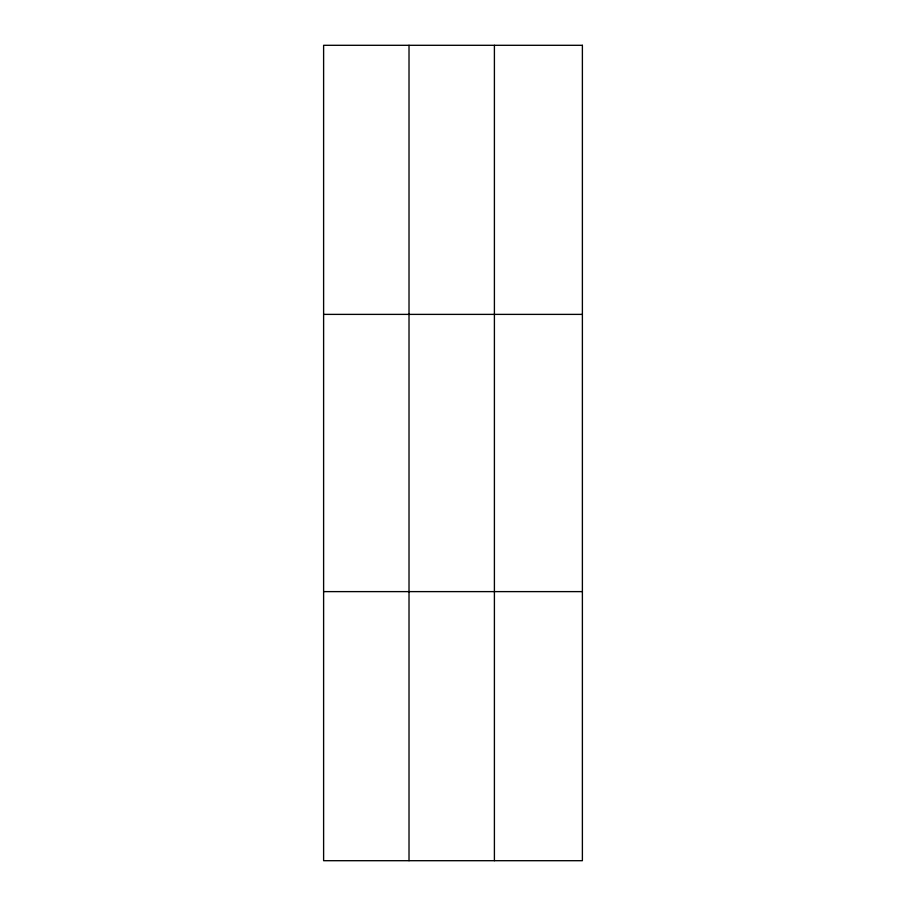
<?xml version="1.0" encoding="UTF-8"?>
<svg xmlns="http://www.w3.org/2000/svg" width="906" height="906" viewBox="0 0 906 906"><rect width="100%" height="100%" fill="white"/><g stroke="black" fill="none" stroke-linecap="round" stroke-linejoin="round"><path stroke-width="1.36" d="M409.014 860.7L409.014 45.3M494.404 860.7L494.404 45.3M323.612 314.382L582.388 314.382M323.612 591.618L582.388 591.618M582.388 45.3L582.388 860.7L323.612 860.7L323.612 45.3L582.388 45.3"/></g></svg>
